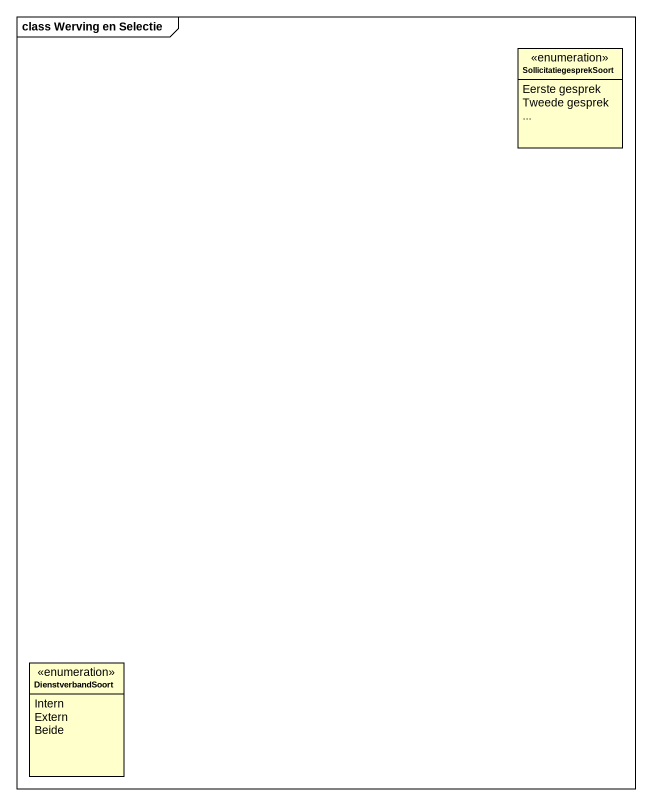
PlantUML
@startuml
mainframe class Werving en Selectie
hide circle
hide empty members
enum SollicitatiegesprekSoort {
  Eerste gesprek
  Tweede gesprek
  ~...
}
enum DienstverbandSoort {
  Intern
  Extern
  Beide
}
@enduml
